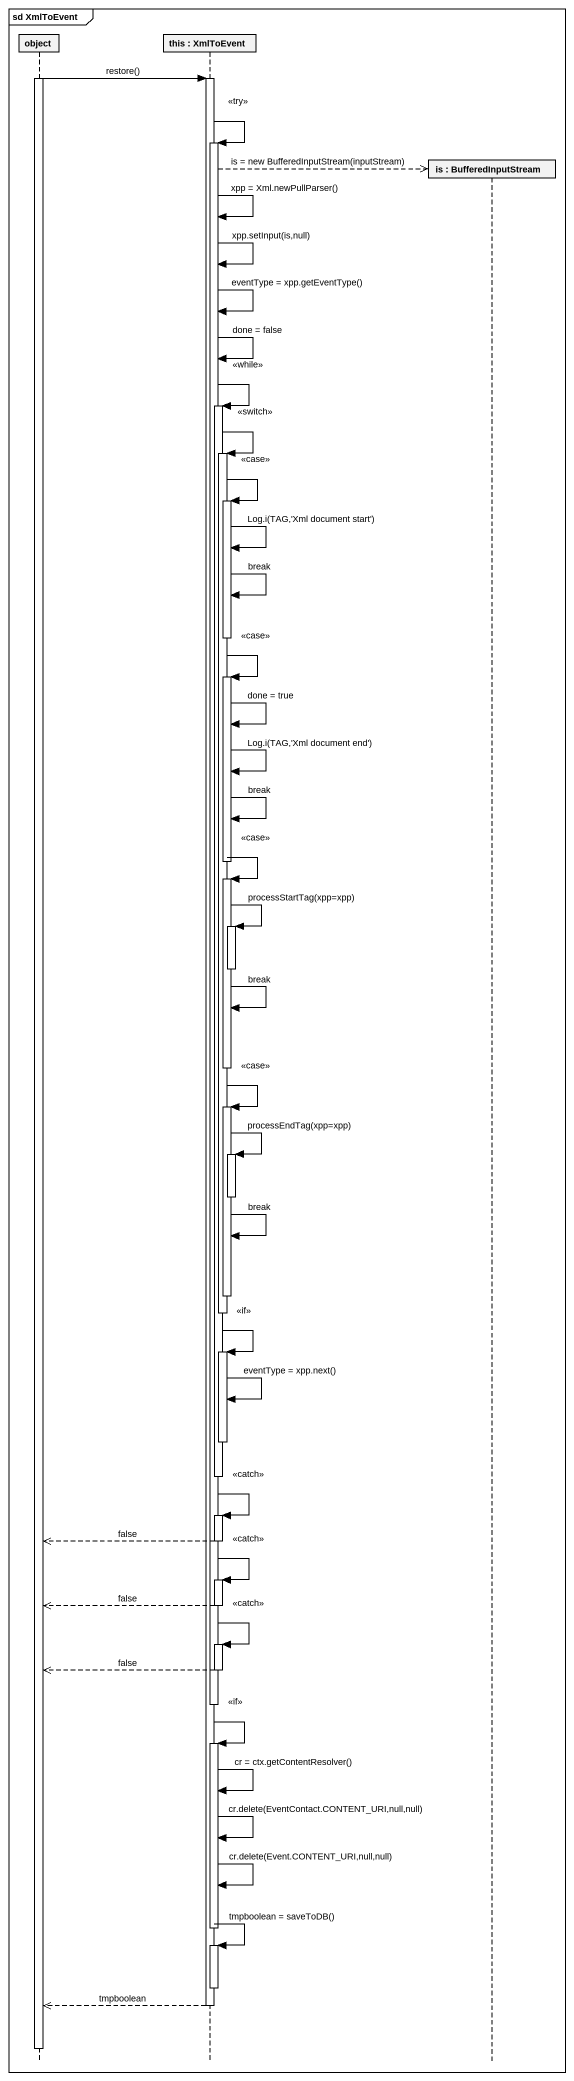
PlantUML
@startuml
mainframe sd XmlToEvent
hide footbox
participant "object" as object_
participant "this : XmlToEvent" as this
participant "is : BufferedInputStream" as is

activate object_
object_ -> this : restore()
activate this
this -> this : <<try>>
activate this
this -->> is ** : is = new BufferedInputStream(inputStream)
this -> this : xpp = Xml.newPullParser()
this -> this : xpp.setInput(is,null)
this -> this : eventType = xpp.getEventType()
this -> this : done = false
this -> this : <<while>>
activate this
this -> this : <<switch>>
activate this
this -> this : <<case>>
activate this
this -> this : Log.i(TAG,'Xml document start')
this -> this : break
deactivate this
this -> this : <<case>>
activate this
this -> this : done = true
this -> this : Log.i(TAG,'Xml document end')
this -> this : break
deactivate this
this -> this : <<case>>
activate this
this -> this : processStartTag(xpp=xpp)
activate this
deactivate this
this -> this : break
deactivate this
this -> this : <<case>>
activate this
this -> this : processEndTag(xpp=xpp)
activate this
deactivate this
this -> this : break
deactivate this
deactivate this
this -> this : <<if>>
activate this
this -> this : eventType = xpp.next()
deactivate this
deactivate this
this -> this : <<catch>>
activate this
this -->> object_ : false
deactivate this
this -> this : <<catch>>
activate this
this -->> object_ : false
deactivate this
this -> this : <<catch>>
activate this
this -->> object_ : false
deactivate this
deactivate this
this -> this : <<if>>
activate this
this -> this : cr = ctx.getContentResolver()
this -> this : cr.delete(EventContact.CONTENT_URI,null,null)
this -> this : cr.delete(Event.CONTENT_URI,null,null)
deactivate this
this -> this : tmpboolean = saveToDB()
activate this
deactivate this
this -->> object_ : tmpboolean
deactivate this
deactivate object_
@enduml
